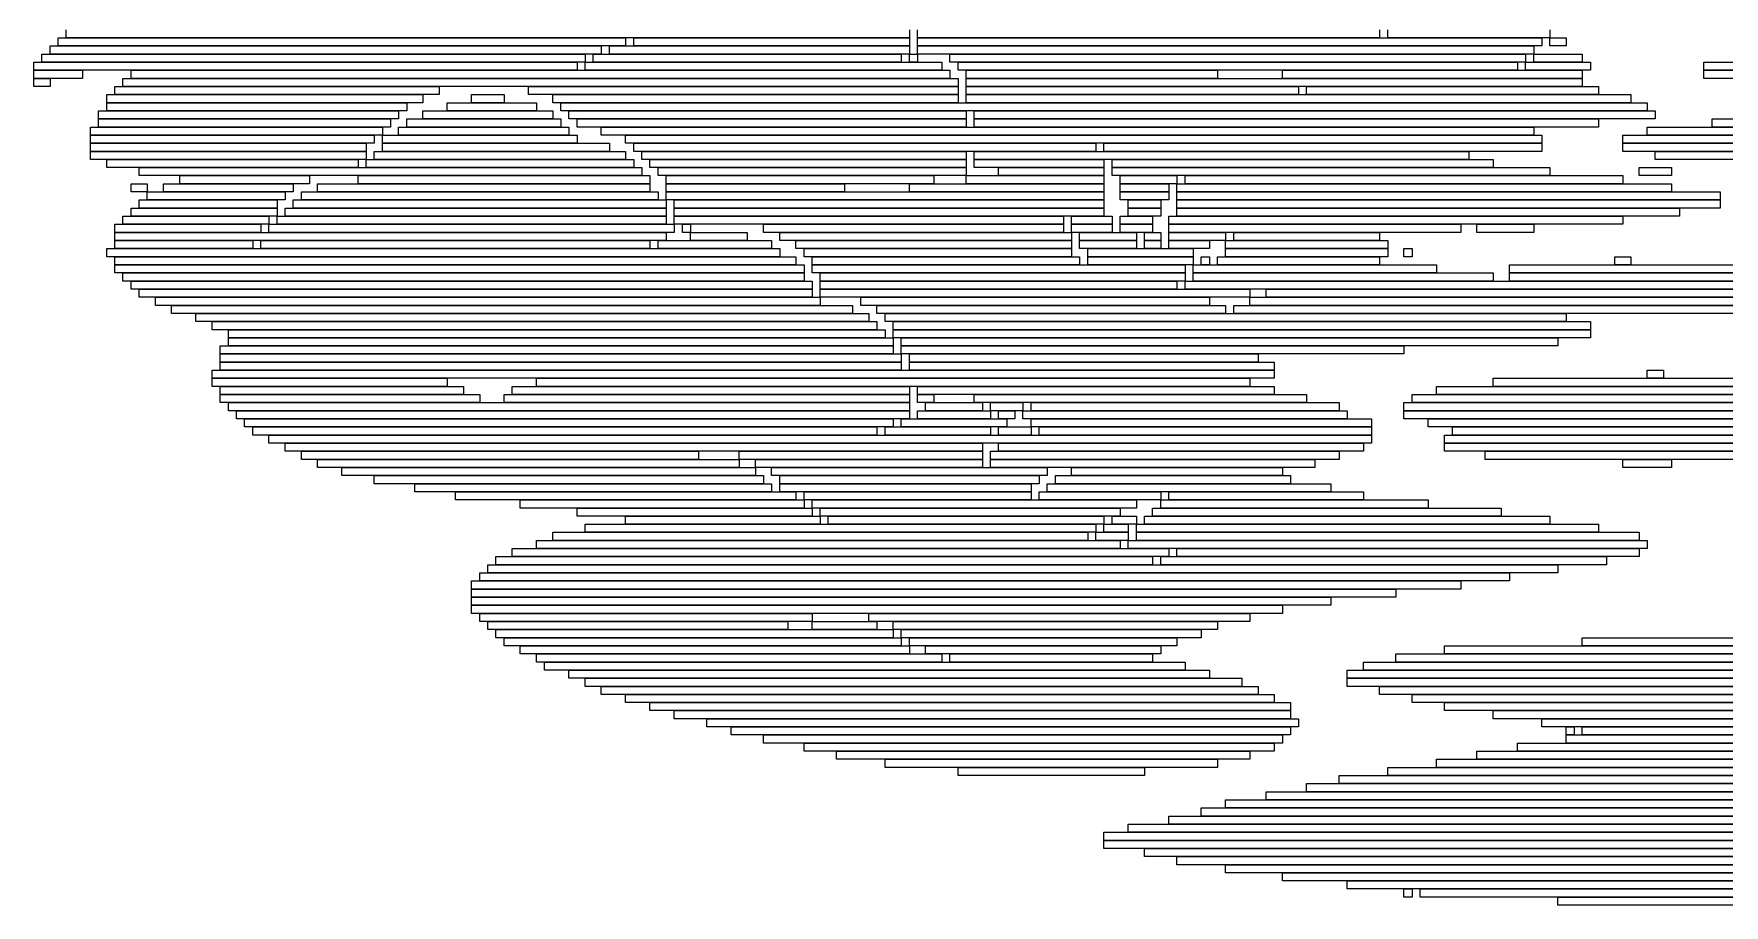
# Model space of a CAD drawing. Extents: x 39 to 985, y 65 to 958.
# Drawn here: x 48 to 256.5, y 554 to 661.5 of the extents above; entities that cross this region are included whole.
import ezdxf

# ---------------------------------------------------------------- set-up
doc = ezdxf.new("R2010")
doc.units = 0

msp = doc.modelspace()

# ---------------------------------------------------------------- linework, layer by layer
for p, q in [((51, 661), (121, 661)), ((51, 660), (51, 661)), ((52, 661), (52, 662)), ((156, 661), (52, 661)), ((121, 661), (121, 660)), ((122, 661), (156, 661)), ((122, 660), (122, 661)), ((156, 662), (156, 661)), ((156, 661), (156, 660)), ((157, 661), (157, 662)), ((214, 661), (157, 661)), ((157, 661), (234, 661)), ((157, 660), (157, 661)), ((214, 662), (214, 661)), ((215, 661), (215, 662)), ((235, 661), (215, 661)), ((234, 661), (234, 660)), ((235, 662), (235, 661)), ((235, 661), (237, 661)), ((235, 660), (235, 661)), ((237, 661), (237, 660)), ((49, 659), (116, 659)), ((49, 658), (49, 659)), ((50, 660), (118, 660)), ((50, 659), (50, 660)), ((118, 659), (50, 659)), ((121, 660), (51, 660)), ((116, 659), (116, 658)), ((117, 659), (155, 659)), ((117, 658), (117, 659)), ((118, 660), (118, 659)), ((119, 660), (156, 660)), ((119, 659), (119, 660)), ((156, 659), (119, 659)), ((156, 660), (122, 660)), ((155, 659), (155, 658)), ((156, 660), (156, 659)), ((156, 659), (157, 659)), ((156, 658), (156, 659)), ((234, 660), (157, 660)), ((157, 660), (233, 660)), ((157, 659), (157, 660)), ((233, 659), (157, 659)), ((157, 659), (157, 658)), ((161, 659), (232, 659)), ((161, 658), (161, 659)), ((232, 659), (232, 658)), ((233, 660), (233, 659)), ((233, 659), (239, 659)), ((233, 658), (233, 659)), ((237, 660), (235, 660)), ((239, 659), (239, 658)), ((48, 658), (115, 658)), ((48, 657), (48, 658)), ((115, 657), (48, 657)), ((48, 657), (54, 657)), ((48, 656), (48, 657)), ((116, 658), (49, 658)), ((54, 657), (54, 656)), ((60, 657), (161, 657)), ((60, 656), (60, 657)), ((115, 658), (115, 657)), ((116, 658), (160, 658)), ((116, 657), (116, 658)), ((160, 657), (116, 657)), ((155, 658), (117, 658)), ((157, 658), (156, 658)), ((160, 658), (160, 657)), ((232, 658), (161, 658)), ((161, 657), (161, 656)), ((162, 658), (231, 658)), ((162, 657), (162, 658)), ((231, 657), (162, 657)), ((163, 657), (194, 657)), ((163, 656), (163, 657)), ((194, 657), (194, 656)), ((202, 657), (239, 657)), ((202, 656), (202, 657)), ((231, 658), (231, 657)), ((232, 658), (240, 658)), ((232, 657), (232, 658)), ((240, 657), (232, 657)), ((239, 658), (233, 658)), ((239, 657), (239, 656)), ((240, 658), (240, 657)), ((254, 658), (279, 658)), ((254, 657), (254, 658)), ((279, 657), (254, 657)), ((254, 657), (279, 657)), ((254, 656), (254, 657)), ((54, 656), (48, 656)), ((48, 656), (50, 656)), ((48, 655), (48, 656)), ((50, 655), (48, 655)), ((50, 656), (50, 655)), ((58, 655), (98, 655)), ((58, 654), (58, 655)), ((59, 656), (162, 656)), ((59, 655), (59, 656)), ((162, 655), (59, 655)), ((161, 656), (60, 656)), ((98, 655), (98, 654)), ((109, 655), (162, 655)), ((109, 654), (109, 655)), ((162, 656), (162, 655)), ((162, 655), (162, 654)), ((194, 656), (163, 656)), ((163, 656), (239, 656)), ((163, 655), (163, 656)), ((239, 655), (163, 655)), ((163, 655), (204, 655)), ((163, 654), (163, 655)), ((239, 656), (202, 656)), ((204, 655), (204, 654)), ((205, 655), (241, 655)), ((205, 654), (205, 655)), ((239, 656), (239, 655)), ((241, 655), (241, 654)), ((279, 656), (254, 656)), ((57, 654), (96, 654)), ((57, 653), (57, 654)), ((96, 653), (57, 653)), ((57, 653), (94, 653)), ((57, 652), (57, 653)), ((98, 654), (58, 654)), ((94, 653), (94, 652)), ((96, 654), (96, 653)), ((99, 653), (110, 653)), ((99, 652), (99, 653)), ((102, 654), (106, 654)), ((102, 653), (102, 654)), ((106, 653), (102, 653)), ((106, 654), (106, 653)), ((162, 654), (109, 654)), ((110, 653), (110, 652)), ((112, 654), (162, 654)), ((112, 653), (112, 654)), ((162, 653), (112, 653)), ((113, 653), (247, 653)), ((113, 652), (113, 653)), ((162, 654), (162, 653)), ((204, 654), (163, 654)), ((163, 654), (245, 654)), ((163, 653), (163, 654)), ((245, 653), (163, 653)), ((241, 654), (205, 654)), ((245, 654), (245, 653)), ((247, 653), (247, 652)), ((56, 652), (93, 652)), ((56, 651), (56, 652)), ((93, 651), (56, 651)), ((56, 651), (92, 651)), ((56, 650), (56, 651)), ((94, 652), (57, 652)), ((92, 651), (92, 650)), ((93, 652), (93, 651)), ((94, 651), (113, 651)), ((94, 650), (94, 651)), ((96, 652), (112, 652)), ((96, 651), (96, 652)), ((112, 651), (96, 651)), ((110, 652), (99, 652)), ((112, 652), (112, 651)), ((247, 652), (113, 652)), ((113, 651), (113, 650)), ((114, 652), (163, 652)), ((114, 651), (114, 652)), ((163, 651), (114, 651)), ((115, 651), (163, 651)), ((115, 650), (115, 651)), ((163, 652), (163, 651)), ((163, 651), (163, 650)), ((164, 652), (248, 652)), ((164, 651), (164, 652)), ((248, 651), (164, 651)), ((164, 651), (241, 651)), ((164, 650), (164, 651)), ((241, 651), (241, 650)), ((248, 652), (248, 651)), ((255, 651), (267, 651)), ((255, 650), (255, 651)), ((55, 650), (91, 650)), ((55, 649), (55, 650)), ((91, 649), (55, 649)), ((55, 649), (90, 649)), ((55, 648), (55, 649)), ((92, 650), (56, 650)), ((90, 649), (90, 648)), ((91, 650), (91, 649)), ((91, 649), (115, 649)), ((91, 648), (91, 649)), ((93, 650), (114, 650)), ((93, 649), (93, 650)), ((114, 649), (93, 649)), ((113, 650), (94, 650)), ((114, 650), (114, 649)), ((163, 650), (115, 650)), ((115, 649), (115, 648)), ((118, 650), (233, 650)), ((118, 649), (118, 650)), ((233, 649), (118, 649)), ((121, 649), (234, 649)), ((121, 648), (121, 649)), ((241, 650), (164, 650)), ((233, 650), (233, 649)), ((234, 649), (234, 648)), ((244, 649), (281, 649)), ((244, 648), (244, 649)), ((247, 650), (277, 650)), ((247, 649), (247, 650)), ((277, 649), (247, 649)), ((267, 650), (255, 650)), ((90, 648), (55, 648)), ((55, 648), (89, 648)), ((55, 647), (55, 648)), ((89, 647), (55, 647)), ((55, 647), (89, 647)), ((55, 646), (55, 647)), ((89, 648), (89, 647)), ((89, 647), (89, 646)), ((90, 647), (121, 647)), ((90, 646), (90, 647)), ((115, 648), (91, 648)), ((91, 648), (119, 648)), ((91, 647), (91, 648)), ((119, 647), (91, 647)), ((119, 648), (119, 647)), ((234, 648), (121, 648)), ((121, 647), (121, 646)), ((122, 648), (179, 648)), ((122, 647), (122, 648)), ((179, 647), (122, 647)), ((123, 647), (163, 647)), ((123, 646), (123, 647)), ((163, 647), (163, 646)), ((164, 647), (225, 647)), ((164, 646), (164, 647)), ((179, 648), (179, 647)), ((180, 648), (234, 648)), ((180, 647), (180, 648)), ((234, 647), (180, 647)), ((225, 647), (225, 646)), ((234, 648), (234, 647)), ((281, 648), (244, 648)), ((244, 648), (280, 648)), ((244, 647), (244, 648)), ((280, 647), (244, 647)), ((248, 647), (272, 647)), ((248, 646), (248, 647)), ((89, 646), (55, 646)), ((57, 646), (88, 646)), ((57, 645), (57, 646)), ((88, 645), (57, 645)), ((61, 645), (123, 645)), ((61, 644), (61, 645)), ((88, 646), (88, 645)), ((89, 646), (122, 646)), ((89, 645), (89, 646)), ((122, 645), (89, 645)), ((121, 646), (90, 646)), ((122, 646), (122, 645)), ((163, 646), (123, 646)), ((123, 645), (123, 644)), ((124, 646), (163, 646)), ((124, 645), (124, 646)), ((163, 645), (124, 645)), ((125, 645), (163, 645)), ((125, 644), (125, 645)), ((163, 646), (163, 645)), ((163, 645), (163, 644)), ((225, 646), (164, 646)), ((164, 646), (180, 646)), ((164, 645), (164, 646)), ((180, 645), (164, 645)), ((167, 645), (180, 645)), ((167, 644), (167, 645)), ((180, 646), (180, 645)), ((180, 645), (180, 644)), ((181, 646), (228, 646)), ((181, 645), (181, 646)), ((228, 645), (181, 645)), ((181, 645), (235, 645)), ((181, 644), (181, 645)), ((228, 646), (228, 645)), ((235, 645), (235, 644)), ((246, 645), (250, 645)), ((246, 644), (246, 645)), ((272, 646), (248, 646)), ((250, 645), (250, 644)), ((60, 643), (62, 643)), ((60, 642), (60, 643)), ((123, 644), (61, 644)), ((62, 643), (62, 642)), ((64, 643), (80, 643)), ((64, 642), (64, 643)), ((66, 644), (82, 644)), ((66, 643), (66, 644)), ((82, 643), (66, 643)), ((80, 643), (80, 642)), ((82, 644), (82, 643)), ((83, 643), (124, 643)), ((83, 642), (83, 643)), ((88, 644), (124, 644)), ((88, 643), (88, 644)), ((124, 643), (88, 643)), ((124, 644), (124, 643)), ((124, 643), (124, 642)), ((163, 644), (125, 644)), ((126, 644), (159, 644)), ((126, 643), (126, 644)), ((159, 643), (126, 643)), ((126, 643), (148, 643)), ((126, 642), (126, 643)), ((148, 643), (148, 642)), ((156, 643), (180, 643)), ((156, 642), (156, 643)), ((159, 644), (159, 643)), ((163, 644), (180, 644)), ((163, 643), (163, 644)), ((180, 643), (163, 643)), ((180, 644), (167, 644)), ((180, 644), (180, 643)), ((180, 643), (180, 642)), ((235, 644), (181, 644)), ((182, 644), (189, 644)), ((182, 643), (182, 644)), ((189, 643), (182, 643)), ((182, 643), (188, 643)), ((182, 642), (182, 643)), ((188, 643), (188, 642)), ((189, 644), (189, 643)), ((189, 643), (250, 643)), ((189, 642), (189, 643)), ((190, 644), (244, 644)), ((190, 643), (190, 644)), ((244, 643), (190, 643)), ((244, 644), (244, 643)), ((250, 644), (246, 644)), ((250, 643), (250, 642)), ((62, 642), (60, 642)), ((61, 641), (78, 641)), ((61, 640), (61, 641)), ((62, 642), (79, 642)), ((62, 641), (62, 642)), ((79, 641), (62, 641)), ((80, 642), (64, 642)), ((78, 641), (78, 640)), ((79, 642), (79, 641)), ((80, 641), (126, 641)), ((80, 640), (80, 641)), ((81, 642), (125, 642)), ((81, 641), (81, 642)), ((125, 641), (81, 641)), ((124, 642), (83, 642)), ((125, 642), (125, 641)), ((148, 642), (126, 642)), ((126, 642), (180, 642)), ((126, 641), (126, 642)), ((180, 641), (126, 641)), ((126, 641), (126, 640)), ((127, 641), (180, 641)), ((127, 640), (127, 641)), ((180, 642), (156, 642)), ((180, 642), (180, 641)), ((180, 641), (180, 640)), ((188, 642), (182, 642)), ((182, 642), (188, 642)), ((182, 641), (182, 642)), ((188, 641), (182, 641)), ((183, 641), (187, 641)), ((183, 640), (183, 641)), ((187, 641), (187, 640)), ((188, 642), (188, 641)), ((250, 642), (189, 642)), ((189, 642), (256, 642)), ((189, 641), (189, 642)), ((256, 641), (189, 641)), ((189, 641), (256, 641)), ((189, 640), (189, 641)), ((256, 642), (256, 641)), ((256, 641), (256, 640)), ((59, 639), (77, 639)), ((59, 638), (59, 639)), ((60, 640), (78, 640)), ((60, 639), (60, 640)), ((78, 639), (60, 639)), ((78, 640), (61, 640)), ((77, 639), (77, 638)), ((78, 640), (78, 639)), ((78, 639), (126, 639)), ((78, 638), (78, 639)), ((79, 640), (126, 640)), ((79, 639), (79, 640)), ((126, 639), (79, 639)), ((126, 640), (80, 640)), ((126, 640), (126, 639)), ((126, 639), (126, 638)), ((180, 640), (127, 640)), ((127, 640), (180, 640)), ((127, 639), (127, 640)), ((180, 639), (127, 639)), ((127, 639), (175, 639)), ((127, 638), (127, 639)), ((175, 639), (175, 638)), ((176, 639), (181, 639)), ((176, 638), (176, 639)), ((180, 640), (180, 639)), ((181, 639), (181, 638)), ((182, 639), (186, 639)), ((182, 638), (182, 639)), ((187, 640), (183, 640)), ((183, 640), (187, 640)), ((183, 639), (183, 640)), ((187, 639), (183, 639)), ((186, 639), (186, 638)), ((187, 640), (187, 639)), ((188, 639), (244, 639)), ((188, 638), (188, 639)), ((256, 640), (189, 640)), ((189, 640), (251, 640)), ((189, 639), (189, 640)), ((251, 639), (189, 639)), ((244, 639), (244, 638)), ((251, 640), (251, 639)), ((58, 638), (76, 638)), ((58, 637), (58, 638)), ((76, 637), (58, 637)), ((58, 637), (126, 637)), ((58, 636), (58, 637)), ((126, 636), (58, 636)), ((58, 636), (75, 636)), ((58, 635), (58, 636)), ((77, 638), (59, 638)), ((75, 636), (75, 635)), ((76, 638), (76, 637)), ((76, 636), (124, 636)), ((76, 635), (76, 636)), ((77, 638), (127, 638)), ((77, 637), (77, 638)), ((127, 637), (77, 637)), ((126, 638), (78, 638)), ((124, 636), (124, 635)), ((125, 636), (139, 636)), ((125, 635), (125, 636)), ((126, 637), (126, 636)), ((175, 638), (127, 638)), ((127, 638), (127, 637)), ((128, 638), (129, 638)), ((128, 637), (128, 638)), ((129, 637), (128, 637)), ((129, 638), (129, 637)), ((129, 637), (136, 637)), ((129, 636), (129, 637)), ((136, 636), (129, 636)), ((136, 637), (136, 636)), ((138, 638), (175, 638)), ((138, 637), (138, 638)), ((175, 637), (138, 637)), ((139, 636), (139, 635)), ((140, 637), (176, 637)), ((140, 636), (140, 637)), ((176, 636), (140, 636)), ((142, 636), (176, 636)), ((142, 635), (142, 636)), ((175, 638), (175, 637)), ((181, 638), (176, 638)), ((176, 638), (181, 638)), ((176, 637), (176, 638)), ((181, 637), (176, 637)), ((176, 637), (176, 636)), ((176, 636), (176, 635)), ((177, 637), (184, 637)), ((177, 636), (177, 637)), ((184, 636), (177, 636)), ((177, 636), (184, 636)), ((177, 635), (177, 636)), ((181, 638), (181, 637)), ((186, 638), (182, 638)), ((182, 638), (186, 638)), ((182, 637), (182, 638)), ((186, 637), (182, 637)), ((184, 637), (184, 636)), ((184, 636), (184, 635)), ((185, 637), (187, 637)), ((185, 636), (185, 637)), ((187, 636), (185, 636)), ((185, 636), (187, 636)), ((185, 635), (185, 636)), ((186, 638), (186, 637)), ((187, 637), (187, 636)), ((187, 636), (187, 635)), ((244, 638), (188, 638)), ((188, 638), (224, 638)), ((188, 637), (188, 638)), ((224, 637), (188, 637)), ((188, 637), (195, 637)), ((188, 636), (188, 637)), ((195, 636), (188, 636)), ((188, 636), (193, 636)), ((188, 635), (188, 636)), ((193, 636), (193, 635)), ((195, 637), (195, 636)), ((195, 636), (215, 636)), ((195, 635), (195, 636)), ((196, 637), (214, 637)), ((196, 636), (196, 637)), ((214, 636), (196, 636)), ((214, 637), (214, 636)), ((215, 636), (215, 635)), ((224, 638), (224, 637)), ((226, 638), (233, 638)), ((226, 637), (226, 638)), ((233, 637), (226, 637)), ((233, 638), (233, 637)), ((57, 635), (140, 635)), ((57, 634), (57, 635)), ((140, 634), (57, 634)), ((75, 635), (58, 635)), ((58, 634), (142, 634)), ((58, 633), (58, 634)), ((124, 635), (76, 635)), ((139, 635), (125, 635)), ((140, 635), (140, 634)), ((176, 635), (142, 635)), ((142, 634), (142, 633)), ((143, 635), (176, 635)), ((143, 634), (143, 635)), ((176, 634), (143, 634)), ((144, 634), (177, 634)), ((144, 633), (144, 634)), ((176, 635), (176, 634)), ((184, 635), (177, 635)), ((177, 634), (177, 633)), ((178, 635), (191, 635)), ((178, 634), (178, 635)), ((191, 634), (178, 634)), ((178, 634), (191, 634)), ((178, 633), (178, 634)), ((187, 635), (185, 635)), ((193, 635), (188, 635)), ((191, 635), (191, 634)), ((191, 634), (191, 633)), ((192, 634), (193, 634)), ((192, 633), (192, 634)), ((193, 634), (193, 633)), ((194, 634), (214, 634)), ((194, 633), (194, 634)), ((215, 635), (195, 635)), ((195, 635), (215, 635)), ((195, 634), (195, 635)), ((215, 634), (195, 634)), ((214, 634), (214, 633)), ((215, 635), (215, 634)), ((217, 635), (218, 635)), ((217, 634), (217, 635)), ((218, 634), (217, 634)), ((218, 635), (218, 634)), ((243, 634), (245, 634)), ((243, 633), (243, 634)), ((245, 634), (245, 633)), ((142, 633), (58, 633)), ((58, 633), (143, 633)), ((58, 632), (58, 633)), ((143, 632), (58, 632)), ((59, 632), (143, 632)), ((59, 631), (59, 632)), ((143, 633), (143, 632)), ((143, 632), (143, 631)), ((177, 633), (144, 633)), ((144, 633), (190, 633)), ((144, 632), (144, 633)), ((190, 632), (144, 632)), ((145, 632), (190, 632)), ((145, 631), (145, 632)), ((191, 633), (178, 633)), ((190, 633), (190, 632)), ((190, 632), (190, 631)), ((191, 633), (221, 633)), ((191, 632), (191, 633)), ((221, 632), (191, 632)), ((191, 632), (228, 632)), ((191, 631), (191, 632)), ((193, 633), (192, 633)), ((214, 633), (194, 633)), ((221, 633), (221, 632)), ((228, 632), (228, 631)), ((230, 633), (259, 633)), ((230, 632), (230, 633)), ((259, 632), (230, 632)), ((230, 632), (267, 632)), ((230, 631), (230, 632)), ((245, 633), (243, 633)), ((143, 631), (59, 631)), ((60, 631), (144, 631)), ((60, 630), (60, 631)), ((144, 630), (60, 630)), ((61, 630), (144, 630)), ((61, 629), (61, 630)), ((144, 631), (144, 630)), ((144, 630), (144, 629)), ((190, 631), (145, 631)), ((145, 631), (189, 631)), ((145, 630), (145, 631)), ((189, 630), (145, 630)), ((145, 630), (198, 630)), ((145, 629), (145, 630)), ((189, 631), (189, 630)), ((190, 631), (270, 631)), ((190, 630), (190, 631)), ((270, 630), (190, 630)), ((228, 631), (191, 631)), ((198, 630), (198, 629)), ((200, 630), (270, 630)), ((200, 629), (200, 630)), ((267, 631), (230, 631)), ((144, 629), (61, 629)), ((63, 629), (145, 629)), ((63, 628), (63, 629)), ((145, 628), (63, 628)), ((65, 628), (149, 628)), ((65, 627), (65, 628)), ((198, 629), (145, 629)), ((145, 629), (145, 628)), ((149, 628), (149, 627)), ((150, 629), (193, 629)), ((150, 628), (150, 629)), ((193, 628), (150, 628)), ((152, 628), (195, 628)), ((152, 627), (152, 628)), ((193, 629), (193, 628)), ((195, 628), (195, 627)), ((196, 628), (262, 628)), ((196, 627), (196, 628)), ((198, 629), (267, 629)), ((198, 628), (198, 629)), ((267, 628), (198, 628)), ((270, 629), (200, 629)), ((149, 627), (65, 627)), ((68, 627), (151, 627)), ((68, 626), (68, 627)), ((151, 626), (68, 626)), ((70, 626), (152, 626)), ((70, 625), (70, 626)), ((151, 627), (151, 626)), ((195, 627), (152, 627)), ((152, 626), (152, 625)), ((153, 627), (237, 627)), ((153, 626), (153, 627)), ((237, 626), (153, 626)), ((154, 626), (240, 626)), ((154, 625), (154, 626)), ((262, 627), (196, 627)), ((237, 627), (237, 626)), ((240, 626), (240, 625)), ((152, 625), (70, 625)), ((72, 625), (153, 625)), ((72, 624), (72, 625)), ((153, 624), (72, 624)), ((72, 624), (154, 624)), ((72, 623), (72, 624)), ((153, 625), (153, 624)), ((240, 625), (154, 625)), ((154, 625), (240, 625)), ((154, 624), (154, 625)), ((240, 624), (154, 624)), ((154, 624), (154, 623)), ((155, 624), (236, 624)), ((155, 623), (155, 624)), ((236, 624), (236, 623)), ((240, 625), (240, 624)), ((71, 623), (154, 623)), ((71, 622), (71, 623)), ((154, 622), (71, 622)), ((71, 622), (155, 622)), ((71, 621), (71, 622)), ((154, 623), (72, 623)), ((154, 623), (154, 622)), ((236, 623), (155, 623)), ((155, 623), (217, 623)), ((155, 622), (155, 623)), ((217, 622), (155, 622)), ((155, 622), (155, 621)), ((156, 622), (199, 622)), ((156, 621), (156, 622)), ((199, 622), (199, 621)), ((217, 623), (217, 622)), ((70, 620), (201, 620)), ((70, 619), (70, 620)), ((155, 621), (71, 621)), ((71, 621), (155, 621)), ((71, 620), (71, 621)), ((155, 620), (71, 620)), ((155, 621), (155, 620)), ((199, 621), (156, 621)), ((156, 621), (201, 621)), ((156, 620), (156, 621)), ((201, 620), (156, 620)), ((201, 621), (201, 620)), ((201, 620), (201, 619)), ((247, 620), (249, 620)), ((247, 619), (247, 620)), ((249, 620), (249, 619)), ((201, 619), (70, 619)), ((70, 619), (99, 619)), ((70, 618), (70, 619)), ((99, 618), (70, 618)), ((71, 618), (101, 618)), ((71, 617), (71, 618)), ((99, 619), (99, 618)), ((101, 618), (101, 617)), ((107, 618), (156, 618)), ((107, 617), (107, 618)), ((110, 619), (198, 619)), ((110, 618), (110, 619)), ((198, 618), (110, 618)), ((156, 618), (156, 617)), ((157, 618), (201, 618)), ((157, 617), (157, 618)), ((198, 619), (198, 618)), ((201, 618), (201, 617)), ((221, 618), (275, 618)), ((221, 617), (221, 618)), ((228, 619), (264, 619)), ((228, 618), (228, 619)), ((264, 618), (228, 618)), ((249, 619), (247, 619)), ((101, 617), (71, 617)), ((71, 617), (103, 617)), ((71, 616), (71, 617)), ((103, 616), (71, 616)), ((72, 616), (156, 616)), ((72, 615), (72, 616)), ((103, 617), (103, 616)), ((106, 617), (156, 617)), ((106, 616), (106, 617)), ((156, 616), (106, 616)), ((156, 617), (107, 617)), ((156, 617), (156, 616)), ((156, 616), (156, 615)), ((201, 617), (157, 617)), ((157, 617), (159, 617)), ((157, 616), (157, 617)), ((159, 616), (157, 616)), ((158, 616), (165, 616)), ((158, 615), (158, 616)), ((159, 617), (159, 616)), ((164, 617), (205, 617)), ((164, 616), (164, 617)), ((205, 616), (164, 616)), ((165, 616), (165, 615)), ((166, 616), (170, 616)), ((166, 615), (166, 616)), ((170, 616), (170, 615)), ((171, 616), (209, 616)), ((171, 615), (171, 616)), ((205, 617), (205, 616)), ((209, 616), (209, 615)), ((217, 616), (284, 616)), ((217, 615), (217, 616)), ((218, 617), (280, 617)), ((218, 616), (218, 617)), ((280, 616), (218, 616)), ((275, 617), (221, 617)), ((156, 615), (72, 615)), ((73, 615), (156, 615)), ((73, 614), (73, 615)), ((156, 614), (73, 614)), ((74, 614), (154, 614)), ((74, 613), (74, 614)), ((154, 613), (74, 613)), ((75, 613), (152, 613)), ((75, 612), (75, 613)), ((152, 613), (152, 612)), ((153, 613), (166, 613)), ((153, 612), (153, 613)), ((154, 614), (154, 613)), ((155, 614), (168, 614)), ((155, 613), (155, 614)), ((168, 613), (155, 613)), ((156, 615), (156, 614)), ((157, 615), (166, 615)), ((157, 614), (157, 615)), ((166, 614), (157, 614)), ((165, 615), (158, 615)), ((170, 615), (166, 615)), ((166, 615), (166, 614)), ((166, 613), (166, 612)), ((167, 615), (169, 615)), ((167, 614), (167, 615)), ((169, 614), (167, 614)), ((167, 613), (171, 613)), ((167, 612), (167, 613)), ((168, 614), (168, 613)), ((169, 615), (169, 614)), ((170, 615), (210, 615)), ((170, 614), (170, 615)), ((210, 614), (170, 614)), ((209, 615), (171, 615)), ((171, 614), (213, 614)), ((171, 613), (171, 614)), ((213, 613), (171, 613)), ((171, 613), (171, 612)), ((172, 613), (213, 613)), ((172, 612), (172, 613)), ((210, 615), (210, 614)), ((213, 614), (213, 613)), ((213, 613), (213, 612)), ((284, 615), (217, 615)), ((217, 615), (285, 615)), ((217, 614), (217, 615)), ((285, 614), (217, 614)), ((220, 614), (285, 614)), ((220, 613), (220, 614)), ((285, 613), (220, 613)), ((223, 613), (284, 613)), ((223, 612), (223, 613)), ((152, 612), (75, 612)), ((77, 612), (213, 612)), ((77, 611), (77, 612)), ((213, 611), (77, 611)), ((79, 611), (165, 611)), ((79, 610), (79, 611)), ((166, 612), (153, 612)), ((165, 611), (165, 610)), ((171, 612), (167, 612)), ((167, 611), (212, 611)), ((167, 610), (167, 611)), ((213, 612), (172, 612)), ((212, 611), (212, 610)), ((213, 612), (213, 611)), ((222, 612), (281, 612)), ((222, 611), (222, 612)), ((281, 611), (222, 611)), ((222, 611), (276, 611)), ((222, 610), (222, 611)), ((284, 612), (223, 612)), ((165, 610), (79, 610)), ((81, 610), (130, 610)), ((81, 609), (81, 610)), ((130, 609), (81, 609)), ((83, 609), (135, 609)), ((83, 608), (83, 609)), ((130, 610), (130, 609)), ((135, 610), (165, 610)), ((135, 609), (135, 610)), ((165, 609), (135, 609)), ((135, 609), (135, 608)), ((137, 609), (165, 609)), ((137, 608), (137, 609)), ((165, 610), (165, 609)), ((165, 609), (165, 608)), ((166, 610), (209, 610)), ((166, 609), (166, 610)), ((209, 609), (166, 609)), ((166, 609), (206, 609)), ((166, 608), (166, 609)), ((212, 610), (167, 610)), ((206, 609), (206, 608)), ((209, 610), (209, 609)), ((276, 610), (222, 610)), ((227, 610), (269, 610)), ((227, 609), (227, 610)), ((269, 609), (227, 609)), ((244, 609), (250, 609)), ((244, 608), (244, 609)), ((250, 609), (250, 608)), ((135, 608), (83, 608)), ((86, 608), (137, 608)), ((86, 607), (86, 608)), ((137, 607), (86, 607)), ((90, 607), (138, 607)), ((90, 606), (90, 607)), ((165, 608), (137, 608)), ((137, 608), (137, 607)), ((138, 607), (138, 606)), ((139, 608), (173, 608)), ((139, 607), (139, 608)), ((173, 607), (139, 607)), ((140, 607), (172, 607)), ((140, 606), (140, 607)), ((206, 608), (166, 608)), ((172, 607), (172, 606)), ((173, 608), (173, 607)), ((174, 607), (203, 607)), ((174, 606), (174, 607)), ((176, 608), (202, 608)), ((176, 607), (176, 608)), ((202, 607), (176, 607)), ((202, 608), (202, 607)), ((203, 607), (203, 606)), ((250, 608), (244, 608)), ((138, 606), (90, 606)), ((95, 606), (139, 606)), ((95, 605), (95, 606)), ((139, 605), (95, 605)), ((100, 605), (142, 605)), ((100, 604), (100, 605)), ((139, 606), (139, 605)), ((172, 606), (140, 606)), ((140, 606), (171, 606)), ((140, 605), (140, 606)), ((171, 605), (140, 605)), ((142, 605), (142, 604)), ((143, 605), (171, 605)), ((143, 604), (143, 605)), ((171, 606), (171, 605)), ((171, 605), (171, 604)), ((172, 605), (187, 605)), ((172, 604), (172, 605)), ((173, 606), (208, 606)), ((173, 605), (173, 606)), ((208, 605), (173, 605)), ((203, 606), (174, 606)), ((187, 605), (187, 604)), ((188, 605), (212, 605)), ((188, 604), (188, 605)), ((208, 606), (208, 605)), ((212, 605), (212, 604)), ((142, 604), (100, 604)), ((108, 604), (143, 604)), ((108, 603), (108, 604)), ((143, 603), (108, 603)), ((115, 603), (144, 603)), ((115, 602), (115, 603)), ((171, 604), (143, 604)), ((143, 604), (143, 603)), ((144, 604), (184, 604)), ((144, 603), (144, 604)), ((184, 603), (144, 603)), ((144, 603), (144, 602)), ((145, 603), (182, 603)), ((145, 602), (145, 603)), ((187, 604), (172, 604)), ((182, 603), (182, 602)), ((184, 604), (184, 603)), ((186, 603), (229, 603)), ((186, 602), (186, 603)), ((187, 604), (220, 604)), ((187, 603), (187, 604)), ((220, 603), (187, 603)), ((212, 604), (188, 604)), ((220, 604), (220, 603)), ((229, 603), (229, 602)), ((144, 602), (115, 602)), ((116, 601), (179, 601)), ((116, 600), (116, 601)), ((121, 602), (145, 602)), ((121, 601), (121, 602)), ((145, 601), (121, 601)), ((182, 602), (145, 602)), ((145, 602), (145, 601)), ((146, 602), (180, 602)), ((146, 601), (146, 602)), ((180, 601), (146, 601)), ((179, 601), (179, 600)), ((180, 602), (180, 601)), ((180, 601), (183, 601)), ((180, 600), (180, 601)), ((181, 602), (184, 602)), ((181, 601), (181, 602)), ((184, 601), (181, 601)), ((183, 601), (183, 600)), ((184, 602), (184, 601)), ((184, 601), (241, 601)), ((184, 600), (184, 601)), ((185, 602), (235, 602)), ((185, 601), (185, 602)), ((235, 601), (185, 601)), ((229, 602), (186, 602)), ((235, 602), (235, 601)), ((241, 601), (241, 600)), ((110, 599), (182, 599)), ((110, 598), (110, 599)), ((112, 600), (178, 600)), ((112, 599), (112, 600)), ((178, 599), (112, 599)), ((179, 600), (116, 600)), ((178, 600), (178, 599)), ((179, 600), (183, 600)), ((179, 599), (179, 600)), ((183, 599), (179, 599)), ((183, 600), (180, 600)), ((182, 599), (182, 598)), ((183, 600), (183, 599)), ((183, 599), (247, 599)), ((183, 598), (183, 599)), ((241, 600), (184, 600)), ((184, 600), (246, 600)), ((184, 599), (184, 600)), ((246, 599), (184, 599)), ((246, 600), (246, 599)), ((247, 599), (247, 598)), ((105, 597), (186, 597)), ((105, 596), (105, 597)), ((107, 598), (188, 598)), ((107, 597), (107, 598)), ((188, 597), (107, 597)), ((182, 598), (110, 598)), ((247, 598), (183, 598)), ((186, 597), (186, 596)), ((187, 597), (242, 597)), ((187, 596), (187, 597)), ((188, 598), (188, 597)), ((189, 598), (246, 598)), ((189, 597), (189, 598)), ((246, 597), (189, 597)), ((242, 597), (242, 596)), ((246, 598), (246, 597)), ((103, 595), (230, 595)), ((103, 594), (103, 595)), ((104, 596), (236, 596)), ((104, 595), (104, 596)), ((236, 595), (104, 595)), ((186, 596), (105, 596)), ((242, 596), (187, 596)), ((230, 595), (230, 594)), ((236, 596), (236, 595)), ((102, 594), (224, 594)), ((102, 593), (102, 594)), ((224, 593), (102, 593)), ((102, 593), (216, 593)), ((102, 592), (102, 593)), ((230, 594), (103, 594)), ((216, 593), (216, 592)), ((224, 594), (224, 593)), ((216, 592), (102, 592)), ((102, 592), (208, 592)), ((102, 591), (102, 592)), ((208, 591), (102, 591)), ((102, 591), (202, 591)), ((102, 590), (102, 591)), ((202, 591), (202, 590)), ((208, 592), (208, 591)), ((202, 590), (102, 590)), ((103, 590), (144, 590)), ((103, 589), (103, 590)), ((144, 589), (103, 589)), ((104, 589), (141, 589)), ((104, 588), (104, 589)), ((141, 588), (104, 588)), ((105, 588), (154, 588)), ((105, 587), (105, 588)), ((141, 589), (141, 588)), ((144, 590), (144, 589)), ((144, 589), (152, 589)), ((144, 588), (144, 589)), ((152, 588), (144, 588)), ((151, 590), (198, 590)), ((151, 589), (151, 590)), ((198, 589), (151, 589)), ((152, 589), (152, 588)), ((154, 589), (194, 589)), ((154, 588), (154, 589)), ((194, 588), (154, 588)), ((154, 588), (154, 587)), ((155, 588), (192, 588)), ((155, 587), (155, 588)), ((192, 588), (192, 587)), ((194, 589), (194, 588)), ((198, 590), (198, 589)), ((154, 587), (105, 587)), ((106, 587), (155, 587)), ((106, 586), (106, 587)), ((155, 586), (106, 586)), ((108, 586), (156, 586)), ((108, 585), (108, 586)), ((192, 587), (155, 587)), ((155, 587), (155, 586)), ((156, 587), (189, 587)), ((156, 586), (156, 587)), ((189, 586), (156, 586)), ((156, 586), (156, 585)), ((158, 586), (187, 586)), ((158, 585), (158, 586)), ((187, 586), (187, 585)), ((189, 587), (189, 586)), ((222, 586), (299, 586)), ((222, 585), (222, 586)), ((239, 587), (294, 587)), ((239, 586), (239, 587)), ((294, 586), (239, 586)), ((156, 585), (108, 585)), ((110, 585), (160, 585)), ((110, 584), (110, 585)), ((160, 584), (110, 584)), ((111, 584), (190, 584)), ((111, 583), (111, 584)), ((187, 585), (158, 585)), ((160, 585), (160, 584)), ((161, 585), (186, 585)), ((161, 584), (161, 585)), ((186, 584), (161, 584)), ((186, 585), (186, 584)), ((190, 584), (190, 583)), ((212, 584), (305, 584)), ((212, 583), (212, 584)), ((216, 585), (304, 585)), ((216, 584), (216, 585)), ((304, 584), (216, 584)), ((299, 585), (222, 585)), ((190, 583), (111, 583)), ((114, 583), (193, 583)), ((114, 582), (114, 583)), ((193, 582), (114, 582)), ((116, 582), (197, 582)), ((116, 581), (116, 582)), ((193, 583), (193, 582)), ((197, 582), (197, 581)), ((210, 583), (305, 583)), ((210, 582), (210, 583)), ((305, 582), (210, 582)), ((210, 582), (303, 582)), ((210, 581), (210, 582)), ((305, 583), (212, 583)), ((197, 581), (116, 581)), ((118, 581), (199, 581)), ((118, 580), (118, 581)), ((199, 580), (118, 580)), ((121, 580), (201, 580)), ((121, 579), (121, 580)), ((199, 581), (199, 580)), ((201, 580), (201, 579)), ((303, 581), (210, 581)), ((214, 581), (301, 581)), ((214, 580), (214, 581)), ((301, 580), (214, 580)), ((218, 580), (298, 580)), ((218, 579), (218, 580)), ((201, 579), (121, 579)), ((124, 579), (203, 579)), ((124, 578), (124, 579)), ((203, 578), (124, 578)), ((127, 578), (203, 578)), ((127, 577), (127, 578)), ((203, 579), (203, 578)), ((203, 578), (203, 577)), ((298, 579), (218, 579)), ((222, 579), (295, 579)), ((222, 578), (222, 579)), ((295, 578), (222, 578)), ((228, 578), (291, 578)), ((228, 577), (228, 578)), ((203, 577), (127, 577)), ((131, 577), (204, 577)), ((131, 576), (131, 577)), ((204, 576), (131, 576)), ((134, 576), (203, 576)), ((134, 575), (134, 576)), ((203, 576), (203, 575)), ((204, 577), (204, 576)), ((291, 577), (228, 577)), ((234, 577), (286, 577)), ((234, 576), (234, 577)), ((286, 576), (234, 576)), ((237, 576), (238, 576)), ((237, 575), (237, 576)), ((238, 576), (238, 575)), ((239, 576), (280, 576)), ((239, 575), (239, 576)), ((203, 575), (134, 575)), ((138, 575), (202, 575)), ((138, 574), (138, 575)), ((202, 574), (138, 574)), ((143, 574), (201, 574)), ((143, 573), (143, 574)), ((201, 574), (201, 573)), ((202, 575), (202, 574)), ((231, 574), (274, 574)), ((231, 573), (231, 574)), ((238, 575), (237, 575)), ((237, 575), (274, 575)), ((237, 574), (237, 575)), ((274, 574), (237, 574)), ((280, 575), (239, 575)), ((201, 573), (143, 573)), ((147, 573), (198, 573)), ((147, 572), (147, 573)), ((198, 572), (147, 572)), ((153, 572), (194, 572)), ((153, 571), (153, 572)), ((194, 572), (194, 571)), ((198, 573), (198, 572)), ((221, 572), (282, 572)), ((221, 571), (221, 572)), ((226, 573), (278, 573)), ((226, 572), (226, 573)), ((278, 572), (226, 572)), ((274, 573), (231, 573)), ((194, 571), (153, 571)), ((162, 571), (185, 571)), ((162, 570), (162, 571)), ((185, 570), (162, 570)), ((185, 571), (185, 570)), ((209, 570), (291, 570)), ((209, 569), (209, 570)), ((215, 571), (285, 571)), ((215, 570), (215, 571)), ((285, 570), (215, 570)), ((282, 571), (221, 571)), ((200, 568), (304, 568)), ((200, 567), (200, 568)), ((205, 569), (297, 569)), ((205, 568), (205, 569)), ((297, 568), (205, 568)), ((291, 569), (209, 569)), ((192, 566), (312, 566)), ((192, 565), (192, 566)), ((195, 567), (308, 567)), ((195, 566), (195, 567)), ((308, 566), (195, 566)), ((304, 567), (200, 567)), ((180, 563), (323, 563)), ((180, 562), (180, 563)), ((183, 564), (320, 564)), ((183, 563), (183, 564)), ((320, 563), (183, 563)), ((188, 565), (316, 565)), ((188, 564), (188, 565)), ((316, 564), (188, 564)), ((312, 565), (192, 565)), ((323, 562), (180, 562)), ((180, 562), (325, 562)), ((180, 561), (180, 562)), ((325, 561), (180, 561)), ((185, 561), (324, 561)), ((185, 560), (185, 561)), ((324, 560), (185, 560)), ((189, 560), (320, 560)), ((189, 559), (189, 560)), ((320, 559), (189, 559)), ((195, 559), (314, 559)), ((195, 558), (195, 559)), ((314, 558), (195, 558)), ((202, 558), (309, 558)), ((202, 557), (202, 558)), ((309, 557), (202, 557)), ((210, 557), (300, 557)), ((210, 556), (210, 557)), ((300, 556), (210, 556)), ((217, 556), (218, 556)), ((217, 555), (217, 556)), ((218, 555), (217, 555)), ((218, 556), (218, 555)), ((219, 556), (291, 556)), ((219, 555), (219, 556)), ((291, 555), (219, 555)), ((236, 555), (276, 555)), ((236, 554), (236, 555)), ((276, 554), (236, 554))]:
    msp.add_line(p, q)

doc.saveas('drawing.dxf')
